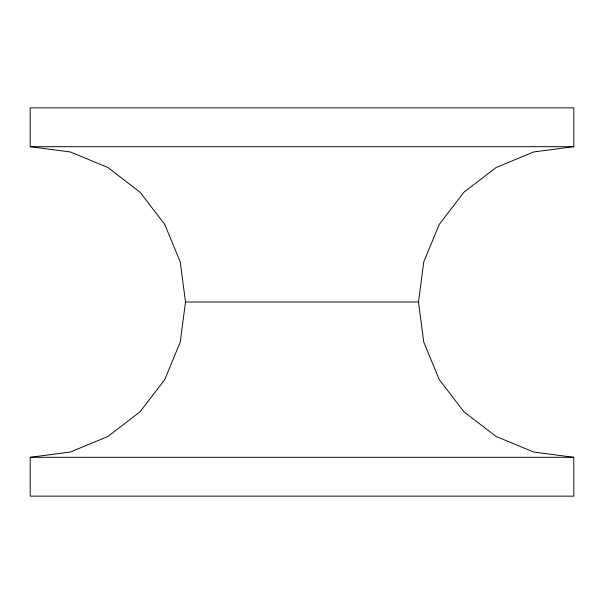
<?xml version="1.0" encoding="UTF-8"?>
<svg xmlns="http://www.w3.org/2000/svg" width="604" height="604" viewBox="0 0 604 604"><rect width="100%" height="100%" fill="white"/><g stroke="black" fill="none" stroke-linecap="round" stroke-linejoin="round"><path stroke-width="0.91" d="M185.511 302L180.219 342.196L164.703 379.659L140.022 411.822L107.859 436.503L70.396 452.019L30.2 457.311L30.2 496.141L573.8 496.141L573.8 457.311L533.604 452.019L496.141 436.503L463.978 411.822L439.297 379.659L423.781 342.196L418.489 302L423.781 261.804L439.297 224.341L463.978 192.178L496.141 167.497L533.604 151.982L573.8 146.689L573.8 107.859L30.2 107.859L30.2 146.689L70.396 151.982L107.859 167.497L140.022 192.178L164.703 224.341L180.219 261.804L185.511 302L418.489 302M30.2 146.689L573.8 146.689M30.2 457.311L573.8 457.311"/></g></svg>
